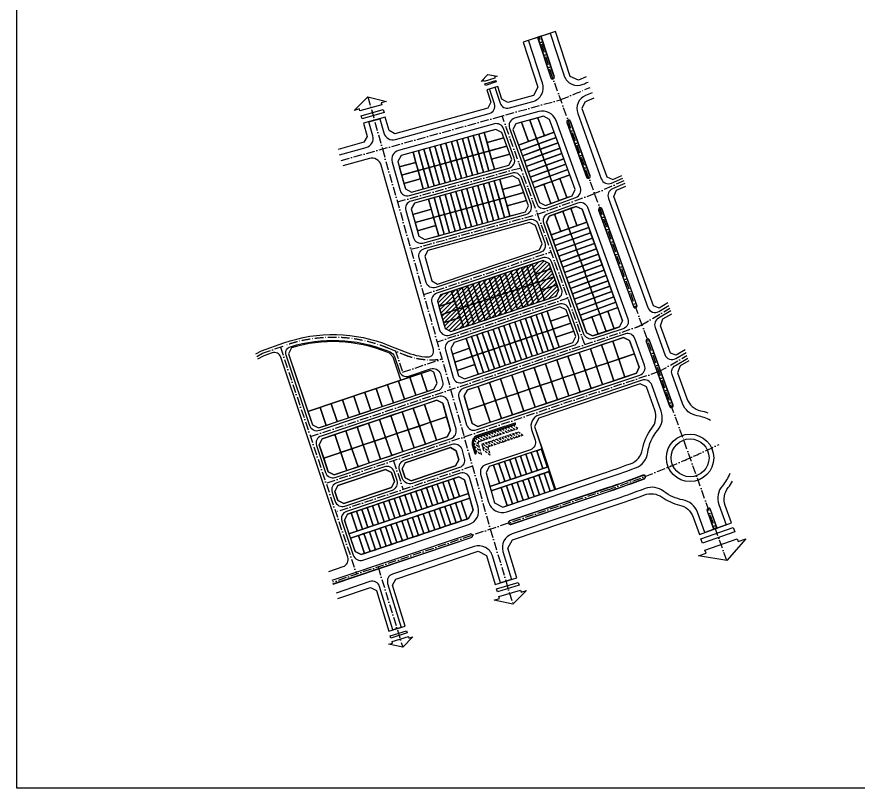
# Model space of a CAD drawing. Header units: millimetres. Extents: x -127141 to 682685, y -1234500 to 49778.
# Drawn here: x 170697 to 185079, y -25000 to -11816 of the extents above; entities that cross this region are included whole.
import ezdxf

# ---------------------------------------------------------------- set-up
doc = ezdxf.new("R2010")
doc.units = ezdxf.units.MM
doc.header["$MEASUREMENT"] = 0
doc.linetypes.add('ACAD_ISO10W100', pattern=[18.5, 12, -3, 0.5, -3])
doc.linetypes.add('HIDDEN', pattern=[0.75, 0.5, -0.25])
doc.layers.add('-WALL', color=4, linetype='Continuous', lineweight=35)
doc.layers.add('LUOI GIONG', color=160, linetype='Continuous', plot=False)
doc.layers.add('net in mo', color=159, linetype='Continuous')

# ---------------------------------------------------------------- blocks, each defined once
blk = doc.blocks.new('A$C3F770CC9')
at = {"elevation": 0}
blk.add_lwpolyline([(348.69, 601.89), (340.41, 598.27), (331.82, 602.13), (316.3, 649.66), (282.07, 638.49), (297.67, 590.72), (293.1, 582.2), (266.07, 574.73), (259.7, 578.15), (255.26, 591.74), (243.85, 588.02), (248.12, 574.95), (244.85, 568.86), (146.78, 541.74), (140.62, 545.22), (136.7, 559.26), (113.58, 552.8), (117.49, 538.82), (114.01, 532.68), (86.81, 525.15)], dxfattribs=at)
for points in [[(88.45, 519.38), (116.57, 527.16, 0.415004), (123.53, 539.49), (119.36, 554.41), (130.92, 557.64), (135.11, 542.63, 0.413423), (147.41, 535.69), (246.36, 563.05, 0.427702), (251.83, 573.25), (246.71, 588.95), (252.41, 590.81), (257.85, 574.15, 0.400853), (267.59, 568.92), (292.43, 575.79, 0.437327), (302.53, 595.37), (301.87, 597.21), (287.78, 640.35), (310.59, 647.8), (324.56, 605.03), (325.42, 602.66, 0.429754), (345.37, 593.97, 0.000823), (350.73, 596.25)], [(347.98, 582.04, 0.398827), (339.72, 563.12), (364.64, 494.23, 0.433046), (375.36, 489.61), (387.4, 494.86)], [(356.87, 579.29, -0.001489), (347.06, 575.14), (344.15, 568.51), (370.33, 496.14), (376.61, 493.43), (386.38, 497.69)], [(356.87, 579.29, -0.001489), (347.06, 575.14), (344.15, 568.51), (370.33, 496.14), (376.61, 493.43), (386.38, 497.69)], [(354.82, 584.95, -0.001108), (347.98, 582.04)], [(328.25, 553.66), (349.09, 496.05, 1), (352.85, 497.41), (332.02, 555.02, 1), (328.26, 553.66)], [(0, 309.65), (5.97, 312.84), (29.55, 321.08, -0.181821), (140.4, 318.47), (157.54, 311.56, 0.083755), (181.42, 306.32, 0.513132), (187.49, 313.95), (132.2, 508.72, 0.412228), (119.91, 515.63), (91.73, 507.84)], [(290.49, 466.96), (280.26, 495.25, 0.391769), (270.6, 500.24), (163.83, 470.71, 0.416202), (158.27, 460.82), (166.46, 431.96, 0.412228), (176.29, 426.43), (285.1, 456.52, 0.43702), (290.49, 466.96)], [(389.45, 489.21), (376.46, 483.55, 0.395629), (372.14, 473.5), (413.75, 358.45, 0.467936), (425.29, 354.25), (436, 360.49)], [(361.78, 460.96), (398.48, 359.5, 1), (402.24, 360.86), (365.54, 462.32, 1), (361.78, 460.96)], [(312.55, 405.98, 0.407417), (302.48, 410.84), (191, 373.43, 0.400458), (185.85, 363.66), (194.05, 334.77, 0.428104), (204.29, 329.37), (317.78, 367.45, 0.421043), (322.75, 377.76), (312.55, 405.98)], [(438.08, 354.75), (424.85, 347.06, 0.362457), (421.35, 337.42), (431.72, 308.75, 0.467936), (443.27, 304.55), (453.98, 310.78)], [(141.71, 311.47, -0.219363), (146.3, 306.6), (151.51, 291.08, 0.414214), (161.64, 286.04), (184.52, 293.72, -0.428104), (194.76, 288.32), (197.08, 280.14, -0.400458), (191.93, 270.37), (67.17, 228.5, -0.414214), (57.04, 233.54), (32, 308.16, -0.420828), (36.56, 317.07, -0.172814), (138.16, 312.9), (141.71, 311.47)], [(436.58, 254.16, 0.414214), (439.14, 252.96), (439.14, 252.96, 0.414214), (440.34, 255.52), (415.63, 323.83, 0.414214), (413.07, 325.03), (413.07, 325.03, 0.414214), (411.87, 322.47), (436.58, 254.16)], [(26.36, 306.1, 0.41785), (17.41, 310.48), (8.39, 307.33), (1.93, 303.88)], [(77.09, 79.93), (92.13, 84.98, 0.414214), (97.17, 95.11), (26.36, 306.1)], [(465.87, 244.13, -0.269945), (450.42, 257.04), (439.33, 287.72, -0.362457), (442.83, 297.35), (456.06, 305.05)], [(457.09, 302.18), (447.69, 296.71), (445.07, 289.49), (454.91, 262.27, 0.256594), (469.37, 249.55, -0.038992), (476.97, 247.23, -0.038992)], [(289.8, 208.28), (242.4, 192.37, 0.400458), (237.25, 182.6), (245.63, 153.06, 0.428104), (264.83, 142.94), (367.76, 177.48, 0.008886), (400.84, 189.24, 0.278117), (413.65, 205.44, -0.147047), (424.18, 229.12, 0.270704), (427.82, 248.96), (417.78, 276.74, 0.407417), (407.71, 281.6), (298.58, 244.98, 0.414214), (291.02, 229.78), (294.84, 218.41, -0.414214), (289.8, 208.28)], [(211.3, 230.06), (203.1, 258.95, 0.428104), (192.86, 264.35), (69.08, 222.81, 0.414214), (64.04, 212.68), (73.58, 184.24, 0.414214), (83.71, 179.2), (206.15, 220.29, 0.400458), (211.3, 230.06)], [(479.85, 239.27, 0.082783), (465.87, 244.13)], [(233.65, 223.19, 0.400458), (228.5, 213.42), (231.03, 204.51, 0.414214), (231.95, 203.99, 0.414214), (232.47, 204.92), (229.94, 213.83, -0.400458), (234.13, 221.77), (273.69, 235.05, 0.414214), (274.17, 236, 0.414214), (273.22, 236.47), (233.65, 223.19)], [(217.31, 208.87), (220.05, 199.24, -0.400458), (214.9, 189.47), (165, 172.73, -0.414214), (154.87, 177.76), (151.69, 187.24, -0.414214), (156.73, 197.37), (207.07, 214.27, -0.428104), (217.31, 208.87)], [(144.14, 165.73, 0.414214), (149.18, 175.86), (146, 185.34, 0.414214), (135.87, 190.37), (85.62, 173.51, 0.414214), (80.58, 163.38), (83.77, 153.9, 0.414214), (93.89, 148.86), (144.14, 165.73)], [(500.13, 183.2, -0.084021), (492.34, 170.35, 0.270323), (488.65, 150.54), (496.31, 129.12), (473.71, 121.04), (466.05, 142.46, 0.270325), (450.63, 155.43)], [(450.63, 155.43, -0.124666), (430.44, 164.42, 0.262937), (411, 167.42, -0.009345), (375.37, 154.72), (270.46, 119.51, 0.405257), (260.87, 100.96), (269.77, 71.47), (258.28, 68.01), (249.76, 96.26, 0.423227), (230.62, 106.15), (144.25, 77.16, 0.40652), (139.15, 67.23), (153.38, 20.8), (144.78, 18.16), (130.74, 63.96, 0.421949), (120.54, 69.2), (84.73, 57.18)], [(81.46, 66.9), (227.36, 115.86, 1), (226.25, 119.18), (80.35, 70.22)], [(81.54, 66.66), (227.44, 115.63, 1), (226.17, 119.42)]]:
    blk.add_lwpolyline(points, format="xyb")
for points in [[(301.09, 644.69), (297.28, 643.45), (311.22, 600.77, 0.427548), (313.7, 599.58), (313.91, 599.66, 0.410089), (315.02, 602.08), (314.8, 602.7), (301.09, 644.69)], [(300.85, 644.62), (297.52, 643.53), (311.46, 600.85, 0.427548), (313.61, 599.82), (313.82, 599.89, 0.410089), (314.79, 602), (314.56, 602.62)], [(342.51, 484.83), (316.87, 555.74, 0.391769), (298.76, 565.09), (273.11, 558, 0.43702), (267.72, 547.57), (296.44, 468.17, 0.414214), (306.68, 463.36), (337.71, 474.59, 0.414214)], [(143.8, 511.79), (152.26, 481.98, 0.412228), (162.09, 476.46), (267.36, 505.57, 0.43702), (272.75, 516), (261.5, 547.13, 0.391769), (251.84, 552.12), (150.75, 524.16, 0.416202)], [(328.49, 553.74), (349.33, 496.13, 1), (352.62, 497.32), (331.78, 554.93, 0.9989)], [(308.72, 457.72), (339.75, 468.95, -0.414214), (350, 464.14), (392.6, 346.35, -0.421043), (387.62, 336.04), (356.33, 325.54, -0.407417), (346.26, 330.4), (303.92, 447.48, -0.414214)], [(362.02, 461.05), (398.71, 359.58, 1), (402.01, 360.77), (365.31, 462.24, 1)], [(178.03, 420.69), (288.34, 451.2, -0.391769), (298, 446.21), (305.06, 426.67, -0.421043), (300.09, 416.36), (190.08, 379.45, -0.428104), (179.83, 384.85), (172.47, 410.79, -0.416202)], [(208.27, 284.69, 0.428104), (218.51, 279.29), (335.47, 318.54, 0.421043), (340.45, 328.84), (330.24, 357.06, 0.407417), (320.17, 361.93), (205.22, 323.35, 0.400458), (200.07, 313.58)], [(219.43, 273.27, 0.400458), (214.28, 263.5), (222.48, 234.61, 0.428104), (232.72, 229.21), (405.32, 287.13, 0.421043), (410.29, 297.43), (400.09, 325.65, 0.407417), (390.02, 330.52)], [(191.29, 278.58), (188, 290.15), (184.34, 292.08), (153.11, 281.6), (144.88, 306.12), (141.14, 310.08), (137.6, 311.51, 0.171311), (37.84, 315.9), (34.67, 309.62), (59.88, 234.49), (66.22, 231.34), (187.91, 272.18)], [(436.81, 254.24, 0.414214), (439.05, 253.19, 0.414214), (440.1, 255.43), (415.4, 323.75, 0.414214), (413.16, 324.8, 0.414214), (412.11, 322.56)], [(302.13, 209.25), (246.42, 190.56), (243.04, 184.15), (252.07, 152.36), (260.61, 147.85), (365.85, 183.17, 0.007974), (395.38, 193.61, 0.265195), (408.1, 208.81, -0.121118), (418.01, 231.05, 0.257306), (421.02, 250.12), (412.15, 274.66), (405.71, 277.77), (298.58, 241.82), (294.17, 232.95), (302.13, 209.25)], [(233.73, 222.95, 0.400458), (228.74, 213.49), (231.27, 204.58, 0.414214), (231.88, 204.23, 0.414214), (232.23, 204.85), (229.7, 213.76, -0.400458), (234.05, 222), (273.61, 235.28, 0.414214), (273.93, 235.92, 0.414214), (273.3, 236.23)], [(112.98, 91.98), (224.97, 129.56, 0.400458), (234.63, 147.88), (226.06, 178.05, 0.428104), (215.82, 183.45), (95.8, 143.18, 0.414214), (90.76, 133.05), (102.85, 97.02, 0.414214)], [(372.21, 164.21, 0.010023), (410.03, 177.75, 0.991336), (408.57, 181.48, -0.010014), (370.94, 168), (267.9, 133.42, 1), (269.17, 129.63)], [(372.13, 164.45, 0.010022), (409.94, 177.98, 0.990741), (408.66, 181.24, -0.010014), (371.02, 167.76), (267.98, 133.19, 1), (269.1, 129.87)], [(483.13, 124.4), (486.89, 125.75), (479.9, 145.29, 1.000002), (476.14, 143.94)], [(483.36, 124.49), (486.66, 125.67), (479.67, 145.21, 1), (476.37, 144.03)]]:
    blk.add_lwpolyline(points, format="xyb", close=True)
at = {"linetype": 'ACAD_ISO10W100', "ltscale": 0.75}
for points in [[(497.04, 91.45), (450.61, 221.25), (313.19, 601.19), (299.19, 644.07)], [(118.28, 580.56), (133.63, 525.65)], [(347.1, 319.28), (259.83, 560.55)], [(133.63, 525.65), (247.51, 124.47)], [(149.47, 469.85), (279.62, 505.85)], [(388.43, 492.03), (357.54, 478.57)], [(297.36, 456.8), (357.54, 478.57)], [(163.67, 419.83), (297.36, 456.8)], [(177.25, 371.98), (311.71, 417.1)], [(329.4, 368.19), (191.47, 321.9)], [(25.98, 316.65), (106.37, 77.1)], [(147.25, 313.2), (154.99, 290.14), (196.52, 304.08)], [(425.48, 290.73), (455.02, 307.92)], [(425.48, 290.73), (74.24, 172.86)], [(145.34, 196.72), (155.52, 166.38)], [(228.65, 190.92), (84.42, 142.52)], [(247.51, 124.47), (271.39, 45.35)], [(129.08, 84.72), (155.05, 0.02)], [(129.08, 84.72), (155.05, 0.02)], [(129.08, 84.72), (155.05, 0.02)]]:
    blk.add_lwpolyline(points, dxfattribs=at)
at = {"ltscale": 0.75}
for points in [[(240.63, 597.84), (237.91, 596.95), (244.84, 604.37), (254.79, 602.46), (252.06, 601.57), (252.4, 600.53), (240.97, 596.8)], [(253.71, 596.49), (242.3, 592.77), (241.77, 594.32), (253.2, 598.05)], [(109.34, 567.88), (103.82, 566.34), (118.3, 580.58), (138.02, 575.9), (132.5, 574.36), (133.09, 572.26), (109.93, 565.78)], [(135.35, 564.07), (112.24, 557.61), (111.31, 560.75), (134.47, 567.22)], [(469.75, 114.31), (503.64, 126.43), (505.37, 121.84), (471.4, 109.69)], [(509.07, 111.38), (517.16, 114.27), (497.01, 91.42), (467.01, 96.33), (475.1, 99.22), (474, 102.3), (507.97, 114.46)], [(253.98, 61.49), (276.96, 68.42), (277.95, 65.3), (254.93, 58.35)], [(161.51, 9.69), (165.62, 10.95), (155.03, 0), (140.16, 3.14), (144.27, 4.4), (143.79, 5.97), (161.03, 11.25)], [(141.94, 12.06), (159.15, 17.34), (159.9, 15), (142.66, 9.71)]]:
    blk.add_lwpolyline(points, close=True, dxfattribs=at)
at = {"linetype": 'ACAD_ISO10W100', "ltscale": 0.75}
for points in [[(90.09, 513.61), (321.72, 577.67, 0.004737), (352.78, 590.6)], [(57.7, 222.15), (401.01, 337.37, 0.050829), (406.55, 339.88), (437.04, 357.62)], [(0.97, 306.77), (7.18, 310.08), (30.54, 318.25, -0.181821), (139.28, 315.69), (156.41, 308.78, 0.134331), (196.52, 304.1)], [(488.99, 213.99, -0.031733), (371.58, 166.11), (80.91, 68.56)]]:
    blk.add_lwpolyline(points, format="xyb", dxfattribs=at)
for points in [[(303.57, 560.2), (274.54, 552.17), (271.42, 546.14), (299.26, 469.19), (305.66, 466.18), (333.87, 476.39), (336.87, 482.79), (310.09, 556.83)], [(303.57, 560.2), (274.54, 552.17), (271.42, 546.14), (299.26, 469.19), (305.66, 466.18), (333.87, 476.39), (336.87, 482.79), (310.09, 556.83)], [(310.09, 556.83), (303.57, 560.2), (297.76, 558.59), (304.59, 539.7), (314.93, 543.45)], [(280.36, 553.78), (274.54, 552.17), (271.42, 546.14), (277.32, 529.84), (287.66, 533.58)], [(289.06, 556.18), (280.36, 553.78), (287.66, 533.58), (296.13, 536.64)], [(297.76, 558.59), (289.06, 556.18), (296.13, 536.64), (304.59, 539.7)], [(259.82, 542.93), (253.3, 546.3), (153.29, 518.64), (149.84, 512.49), (158.03, 483.63), (164.21, 480.16), (266.95, 508.57), (270.07, 514.6)], [(259.82, 542.93), (253.3, 546.3), (153.29, 518.64), (149.84, 512.49), (158.03, 483.63), (164.21, 480.16), (266.95, 508.57), (270.07, 514.6)], [(244.06, 532.33), (241.13, 542.93), (235.35, 541.33), (240.68, 522.05), (246.46, 523.65)], [(259.82, 542.93), (253.3, 546.3), (241.13, 542.93), (244.06, 532.33), (261.88, 537.25)], [(316.97, 537.8), (314.93, 543.45), (296.13, 536.64), (298.17, 531)], [(206.43, 533.33), (200.65, 531.73), (205.98, 512.46), (211.76, 514.06)], [(212.21, 534.93), (206.43, 533.33), (211.76, 514.06), (217.55, 515.66)], [(218, 536.53), (212.21, 534.93), (217.55, 515.66), (223.33, 517.26)], [(223.78, 538.13), (218, 536.53), (223.33, 517.26), (229.11, 518.86)], [(229.56, 539.73), (223.78, 538.13), (229.11, 518.86), (234.89, 520.45)], [(235.35, 541.33), (229.56, 539.73), (234.89, 520.45), (240.68, 522.05)], [(261.88, 537.25), (244.06, 532.33), (246.46, 523.65), (264.95, 528.77)], [(296.13, 536.64), (277.32, 529.84), (279.36, 524.2), (298.17, 531)], [(319.02, 532.16), (316.97, 537.8), (298.17, 531), (300.21, 525.36)], [(177.52, 525.34), (171.73, 523.74), (177.06, 504.46), (182.85, 506.06)], [(183.3, 526.94), (177.52, 525.34), (182.85, 506.06), (188.63, 507.66)], [(189.08, 528.54), (183.3, 526.94), (188.63, 507.66), (194.41, 509.26)], [(194.87, 530.14), (189.08, 528.54), (194.41, 509.26), (200.2, 510.86)], [(200.65, 531.73), (194.87, 530.14), (200.2, 510.86), (205.98, 512.46)], [(264.95, 528.77), (246.46, 523.65), (248.86, 514.98), (268.02, 520.28)], [(300.21, 525.36), (298.17, 531), (279.36, 524.2), (281.4, 518.56)], [(300.21, 525.36), (281.4, 518.56), (283.44, 512.91), (302.25, 519.72)], [(321.06, 526.52), (319.02, 532.16), (300.21, 525.36), (302.25, 519.72)], [(323.1, 520.88), (321.06, 526.52), (302.25, 519.72), (304.29, 514.07)], [(165.95, 522.14), (153.29, 518.64), (149.84, 512.49), (151.47, 506.72), (168.88, 511.54)], [(171.73, 523.74), (165.95, 522.14), (168.88, 511.54), (171.28, 502.86), (177.06, 504.46)], [(217.55, 515.66), (211.76, 514.06), (217.09, 494.78), (222.88, 496.38)], [(223.33, 517.26), (217.55, 515.66), (222.88, 496.38), (228.66, 497.98)], [(229.11, 518.86), (223.33, 517.26), (228.66, 497.98), (234.44, 499.58)], [(234.89, 520.45), (229.11, 518.86), (234.44, 499.58), (240.22, 501.18)], [(240.68, 522.05), (234.89, 520.45), (240.22, 501.18), (246.01, 502.78)], [(248.86, 514.98), (246.46, 523.65), (240.68, 522.05), (246.01, 502.78), (251.79, 504.38)], [(270.07, 514.6), (268.02, 520.28), (248.86, 514.98), (251.79, 504.38), (266.95, 508.57)], [(304.29, 514.07), (302.25, 519.72), (283.44, 512.91), (285.48, 507.27)], [(325.14, 515.23), (323.1, 520.88), (304.29, 514.07), (306.33, 508.43)], [(327.18, 509.59), (325.14, 515.23), (306.33, 508.43), (308.37, 502.79)], [(168.88, 511.54), (151.47, 506.72), (153.93, 498.06), (171.28, 502.86)], [(182.85, 506.06), (177.06, 504.46), (182.4, 485.19), (188.18, 486.78)], [(188.63, 507.66), (182.85, 506.06), (188.18, 486.78), (193.96, 488.38)], [(194.41, 509.26), (188.63, 507.66), (193.96, 488.38), (199.74, 489.98)], [(200.2, 510.86), (194.41, 509.26), (199.74, 489.98), (205.53, 491.58)], [(205.98, 512.46), (200.2, 510.86), (205.53, 491.58), (211.31, 493.18)], [(211.76, 514.06), (205.98, 512.46), (211.31, 493.18), (217.09, 494.78)], [(306.33, 508.43), (304.29, 514.07), (285.48, 507.27), (287.52, 501.63)], [(306.33, 508.43), (287.52, 501.63), (289.56, 495.99), (308.37, 502.79)], [(329.22, 503.95), (327.18, 509.59), (308.37, 502.79), (310.41, 497.15)], [(171.28, 502.86), (153.93, 498.06), (156.39, 489.41), (173.68, 494.19)], [(277.56, 493.88), (271.04, 497.25), (167.49, 468.61), (164.04, 462.47), (172.23, 433.61), (178.41, 430.13), (284.69, 459.52), (287.81, 465.56)], [(277.56, 493.88), (271.04, 497.25), (167.49, 468.61), (164.04, 462.47), (172.23, 433.61), (178.41, 430.13), (284.69, 459.52), (287.81, 465.56)], [(177.06, 504.46), (171.28, 502.86), (176.61, 483.59), (182.4, 485.19)], [(277.56, 493.88), (271.04, 497.25), (257.51, 493.51), (260.45, 482.91), (279.62, 488.21)], [(308.37, 502.79), (289.56, 495.99), (291.6, 490.34), (310.41, 497.15)], [(331.26, 498.31), (329.22, 503.95), (310.41, 497.15), (312.45, 491.5), (320.92, 494.57)], [(331.26, 498.31), (320.92, 494.57), (328.23, 474.35), (333.87, 476.39), (336.87, 482.79)], [(173.68, 494.19), (156.39, 489.41), (158.03, 483.63), (164.21, 480.16), (176.61, 483.59)], [(240.17, 488.71), (234.38, 487.11), (239.71, 467.84), (245.5, 469.44)], [(245.95, 490.31), (240.17, 488.71), (245.5, 469.44), (251.28, 471.03)], [(251.73, 491.91), (245.95, 490.31), (251.28, 471.03), (257.06, 472.63)], [(260.45, 482.91), (257.51, 493.51), (251.73, 491.91), (257.06, 472.63), (262.85, 474.23)], [(310.41, 497.15), (291.6, 490.34), (293.64, 484.7), (303.99, 488.44), (312.45, 491.5)], [(303.99, 488.44), (293.64, 484.7), (299.26, 469.19), (305.66, 466.18), (311.3, 468.23)], [(312.45, 491.5), (303.99, 488.44), (311.3, 468.23), (319.76, 471.29)], [(320.92, 494.57), (312.45, 491.5), (319.76, 471.29), (328.23, 474.35)], [(211.25, 480.72), (205.47, 479.12), (210.8, 459.84), (216.58, 461.44)], [(217.03, 482.31), (211.25, 480.72), (216.58, 461.44), (222.37, 463.04)], [(222.82, 483.91), (217.03, 482.31), (222.37, 463.04), (228.15, 464.64)], [(228.6, 485.51), (222.82, 483.91), (228.15, 464.64), (233.93, 466.24)], [(234.38, 487.11), (228.6, 485.51), (233.93, 466.24), (239.71, 467.84)], [(279.62, 488.21), (260.45, 482.91), (262.85, 474.23), (282.69, 479.72)], [(285.76, 471.23), (282.69, 479.72), (262.85, 474.23), (265.24, 465.56)], [(182.34, 472.72), (167.49, 468.61), (164.04, 462.47), (165.67, 456.7), (185.27, 462.12)], [(188.12, 474.32), (182.34, 472.72), (187.67, 453.44), (193.45, 455.04)], [(193.9, 475.92), (188.12, 474.32), (193.45, 455.04), (199.23, 456.64)], [(199.69, 477.52), (193.9, 475.92), (199.23, 456.64), (205.02, 458.24)], [(205.47, 479.12), (199.69, 477.52), (205.02, 458.24), (210.8, 459.84)], [(251.28, 471.03), (245.5, 469.44), (250.83, 450.16), (256.61, 451.76)], [(257.06, 472.63), (251.28, 471.03), (256.61, 451.76), (262.39, 453.36)], [(262.85, 474.23), (257.06, 472.63), (262.39, 453.36), (268.18, 454.96), (265.24, 465.56)], [(287.81, 465.56), (285.76, 471.23), (265.24, 465.56), (268.18, 454.96), (284.69, 459.52)], [(185.27, 462.12), (165.67, 456.7), (168.13, 448.04), (187.67, 453.44)], [(222.37, 463.04), (216.58, 461.44), (221.91, 442.16), (227.7, 443.76)], [(228.15, 464.64), (222.37, 463.04), (227.7, 443.76), (233.48, 445.36)], [(233.93, 466.24), (228.15, 464.64), (233.48, 445.36), (239.26, 446.96)], [(239.71, 467.84), (233.93, 466.24), (239.26, 446.96), (245.04, 448.56)], [(245.5, 469.44), (239.71, 467.84), (245.04, 448.56), (250.83, 450.16)], [(355.48, 328.42), (349.04, 331.53), (306.74, 448.5), (309.74, 454.9), (337.95, 465.1), (344.35, 462.1), (386.98, 344.26), (383.94, 337.97)], [(355.48, 328.42), (349.04, 331.53), (306.74, 448.5), (309.74, 454.9), (337.95, 465.1), (344.35, 462.1), (386.98, 344.26), (383.94, 337.97)], [(332.31, 463.06), (323.85, 460), (330.43, 441.79), (338.9, 444.85)], [(344.35, 462.1), (337.95, 465.1), (332.31, 463.06), (338.9, 444.85), (349.24, 448.59)], [(187.67, 453.44), (168.13, 448.04), (170.59, 439.38), (190.07, 444.77)], [(193.45, 455.04), (187.67, 453.44), (193, 434.17), (198.78, 435.76)], [(199.23, 456.64), (193.45, 455.04), (198.78, 435.76), (204.56, 437.36)], [(205.02, 458.24), (199.23, 456.64), (204.56, 437.36), (210.35, 438.96)], [(210.8, 459.84), (205.02, 458.24), (210.35, 438.96), (216.13, 440.56)], [(216.58, 461.44), (210.8, 459.84), (216.13, 440.56), (221.91, 442.16)], [(315.38, 456.94), (309.74, 454.9), (306.74, 448.5), (311.63, 434.98), (321.97, 438.73)], [(323.85, 460), (315.38, 456.94), (321.97, 438.73), (330.43, 441.79)], [(190.07, 444.77), (170.59, 439.38), (172.23, 433.61), (178.41, 430.13), (193, 434.17)], [(191.74, 383.17), (299.24, 419.25), (302.28, 425.54), (295.3, 444.84), (288.78, 448.2), (181.69, 418.59), (178.24, 412.45), (185.63, 386.39)], [(302.28, 425.54), (295.3, 444.84), (288.78, 448.2), (181.69, 418.59), (178.24, 412.45), (185.63, 386.39), (191.74, 383.17), (299.24, 419.25)], [(351.28, 442.95), (349.24, 448.59), (330.43, 441.79), (332.47, 436.14)], [(330.43, 441.79), (311.63, 434.98), (313.67, 429.34), (332.47, 436.14)], [(332.47, 436.14), (313.67, 429.34), (315.71, 423.7), (334.52, 430.5)], [(353.32, 437.31), (351.28, 442.95), (332.47, 436.14), (334.52, 430.5)], [(355.36, 431.66), (353.32, 437.31), (334.52, 430.5), (336.56, 424.86)], [(334.52, 430.5), (315.71, 423.7), (317.75, 418.06), (336.56, 424.86)], [(357.4, 426.02), (355.36, 431.66), (336.56, 424.86), (338.6, 419.22)], [(336.56, 424.86), (317.75, 418.06), (319.79, 412.42), (338.6, 419.22)], [(338.6, 419.22), (319.79, 412.42), (321.83, 406.77), (340.64, 413.58)], [(359.45, 420.38), (357.4, 426.02), (338.6, 419.22), (340.64, 413.58)], [(361.49, 414.74), (359.45, 420.38), (340.64, 413.58), (342.68, 407.93)], [(342.68, 407.93), (340.64, 413.58), (321.83, 406.77), (323.87, 401.13)], [(363.53, 409.09), (361.49, 414.74), (342.68, 407.93), (344.72, 402.29)], [(365.57, 403.45), (363.53, 409.09), (344.72, 402.29), (346.76, 396.65)], [(205.96, 333.09), (316.93, 370.33), (319.97, 376.63), (309.77, 404.85), (303.33, 407.96), (195.02, 371.61), (191.65, 365.21), (199.85, 336.31)], [(205.96, 333.09), (316.93, 370.33), (319.97, 376.63), (309.77, 404.85), (303.33, 407.96), (195.02, 371.61), (191.65, 365.21), (199.85, 336.31)], [(280.39, 400.26), (274.7, 398.35), (281.07, 379.39), (286.76, 381.3)], [(286.08, 402.17), (280.39, 400.26), (286.76, 381.3), (292.44, 383.21)], [(291.77, 404.08), (286.08, 402.17), (292.44, 383.21), (298.13, 385.12), (295.27, 393.65)], [(309.77, 404.85), (303.33, 407.96), (291.77, 404.08), (295.27, 393.65), (311.81, 399.2)], [(342.68, 407.93), (323.87, 401.13), (325.91, 395.49), (344.72, 402.29)], [(344.72, 402.29), (325.91, 395.49), (327.95, 389.85), (346.76, 396.65)], [(367.61, 397.81), (365.57, 403.45), (346.76, 396.65), (348.8, 391.01)], [(251.95, 390.72), (246.26, 388.81), (252.63, 369.85), (258.31, 371.76)], [(257.64, 392.63), (251.95, 390.72), (258.31, 371.76), (264, 373.67)], [(263.33, 394.54), (257.64, 392.63), (264, 373.67), (269.69, 375.57)], [(269.02, 396.44), (263.33, 394.54), (269.69, 375.57), (275.38, 377.48)], [(274.7, 398.35), (269.02, 396.44), (275.38, 377.48), (281.07, 379.39)], [(311.81, 399.2), (295.27, 393.65), (298.13, 385.12), (314.87, 390.74)], [(314.87, 390.74), (298.13, 385.12), (301, 376.59), (317.93, 382.27)], [(346.76, 396.65), (327.95, 389.85), (329.99, 384.2), (348.8, 391.01)], [(348.8, 391.01), (329.99, 384.2), (332.03, 378.56), (350.84, 385.36)], [(369.65, 392.17), (367.61, 397.81), (348.8, 391.01), (350.84, 385.36)], [(371.69, 386.52), (369.65, 392.17), (350.84, 385.36), (352.88, 379.72)], [(229.2, 383.08), (223.51, 381.17), (229.87, 362.21), (235.56, 364.12)], [(234.89, 384.99), (229.2, 383.08), (235.56, 364.12), (241.25, 366.03)], [(240.57, 386.9), (234.89, 384.99), (241.25, 366.03), (246.94, 367.94)], [(246.26, 388.81), (240.57, 386.9), (246.94, 367.94), (252.63, 369.85)], [(292.44, 383.21), (286.76, 381.3), (293.12, 362.34), (298.81, 364.25)], [(298.13, 385.12), (292.44, 383.21), (298.81, 364.25), (304.5, 366.16), (301, 376.59)], [(319.97, 376.63), (317.93, 382.27), (301, 376.59), (304.5, 366.16), (316.93, 370.33)], [(350.84, 385.36), (332.03, 378.56), (334.07, 372.92), (352.88, 379.72)], [(373.73, 380.88), (371.69, 386.52), (352.88, 379.72), (354.92, 374.08)], [(206.45, 375.45), (195.02, 371.61), (191.65, 365.21), (193.29, 359.43), (209.95, 365.02)], [(212.13, 377.35), (206.45, 375.45), (212.81, 356.48), (218.5, 358.39)], [(217.82, 379.26), (212.13, 377.35), (218.5, 358.39), (224.18, 360.3)], [(223.51, 381.17), (217.82, 379.26), (224.18, 360.3), (229.87, 362.21)], [(264, 373.67), (258.31, 371.76), (264.68, 352.8), (270.37, 354.7)], [(269.69, 375.57), (264, 373.67), (270.37, 354.7), (276.05, 356.61)], [(275.38, 377.48), (269.69, 375.57), (276.05, 356.61), (281.74, 358.52)], [(281.07, 379.39), (275.38, 377.48), (281.74, 358.52), (287.43, 360.43)], [(286.76, 381.3), (281.07, 379.39), (287.43, 360.43), (293.12, 362.34)], [(352.88, 379.72), (334.07, 372.92), (336.12, 367.28), (354.92, 374.08)], [(356.96, 368.44), (354.92, 374.08), (336.12, 367.28), (338.16, 361.64)], [(375.77, 375.24), (373.73, 380.88), (354.92, 374.08), (356.96, 368.44)], [(377.81, 369.6), (375.77, 375.24), (356.96, 368.44), (359, 362.8)], [(209.95, 365.02), (193.29, 359.43), (195.75, 350.76), (212.81, 356.48)], [(235.56, 364.12), (229.87, 362.21), (236.24, 343.25), (241.92, 345.16)], [(241.25, 366.03), (235.56, 364.12), (241.92, 345.16), (247.61, 347.07)], [(246.94, 367.94), (241.25, 366.03), (247.61, 347.07), (253.3, 348.98)], [(252.63, 369.85), (246.94, 367.94), (253.3, 348.98), (258.99, 350.89)], [(258.31, 371.76), (252.63, 369.85), (258.99, 350.89), (264.68, 352.8)], [(356.96, 368.44), (338.16, 361.64), (340.2, 355.99), (359, 362.8)], [(379.85, 363.96), (377.81, 369.6), (359, 362.8), (361.04, 357.15)], [(212.81, 356.48), (195.75, 350.76), (198.21, 342.09), (215.67, 347.95)], [(327.46, 355.93), (321.02, 359.04), (209.24, 321.53), (205.86, 315.13), (214.07, 286.23), (220.17, 283.01), (334.62, 321.42), (337.66, 327.71)], [(327.46, 355.93), (321.02, 359.04), (209.24, 321.53), (205.86, 315.13), (214.07, 286.23), (220.17, 283.01), (334.62, 321.42), (337.66, 327.71)], [(218.5, 358.39), (212.81, 356.48), (219.17, 337.52), (224.86, 339.43)], [(224.18, 360.3), (218.5, 358.39), (224.86, 339.43), (230.55, 341.34)], [(229.87, 362.21), (224.18, 360.3), (230.55, 341.34), (236.24, 343.25)], [(327.46, 355.93), (321.02, 359.04), (307.33, 354.45), (310.83, 344.02), (329.5, 350.29)], [(359, 362.8), (340.2, 355.99), (342.24, 350.35), (361.04, 357.15)], [(361.04, 357.15), (342.24, 350.35), (344.28, 344.71), (354.62, 348.45), (363.09, 351.51)], [(379.85, 363.96), (361.04, 357.15), (363.09, 351.51), (371.55, 354.57), (381.89, 358.31)], [(381.89, 358.31), (371.55, 354.57), (378.25, 336.06), (383.94, 337.97), (386.98, 344.26)], [(215.67, 347.95), (198.21, 342.09), (199.85, 336.31), (205.96, 333.09), (219.17, 337.52)], [(284.58, 346.82), (278.89, 344.91), (285.26, 325.95), (290.94, 327.86)], [(290.27, 348.73), (284.58, 346.82), (290.94, 327.86), (296.63, 329.77)], [(295.96, 350.64), (290.27, 348.73), (296.63, 329.77), (302.32, 331.67)], [(301.65, 352.54), (295.96, 350.64), (302.32, 331.67), (308.01, 333.58)], [(307.33, 354.45), (301.65, 352.54), (308.01, 333.58), (313.7, 335.49)], [(329.5, 350.29), (310.83, 344.02), (313.7, 335.49), (332.56, 341.82)], [(354.62, 348.45), (344.28, 344.71), (349.04, 331.53), (355.48, 328.42), (361.18, 330.33)], [(363.09, 351.51), (354.62, 348.45), (361.18, 330.33), (369.71, 333.19)], [(371.55, 354.57), (363.09, 351.51), (369.71, 333.19), (378.25, 336.06)], [(261.83, 339.18), (256.14, 337.27), (262.5, 318.31), (268.19, 320.22)], [(267.52, 341.09), (261.83, 339.18), (268.19, 320.22), (273.88, 322.13)], [(273.2, 343), (267.52, 341.09), (273.88, 322.13), (279.57, 324.04)], [(278.89, 344.91), (273.2, 343), (279.57, 324.04), (285.26, 325.95)], [(332.56, 341.82), (313.7, 335.49), (316.56, 326.96), (335.62, 333.36)], [(233.39, 329.64), (227.7, 327.73), (234.06, 308.77), (239.75, 310.68)], [(239.07, 331.55), (233.39, 329.64), (239.75, 310.68), (245.44, 312.59)], [(244.76, 333.45), (239.07, 331.55), (245.44, 312.59), (251.13, 314.49)], [(250.45, 335.36), (244.76, 333.45), (251.13, 314.49), (256.81, 316.4)], [(256.14, 337.27), (250.45, 335.36), (256.81, 316.4), (262.5, 318.31)], [(296.63, 329.77), (290.94, 327.86), (297.31, 308.9), (303, 310.8)], [(302.32, 331.67), (296.63, 329.77), (303, 310.8), (308.68, 312.71)], [(308.01, 333.58), (302.32, 331.67), (308.68, 312.71), (314.37, 314.62)], [(313.7, 335.49), (308.01, 333.58), (314.37, 314.62), (320.06, 316.53)], [(337.66, 327.71), (335.62, 333.36), (316.56, 326.96), (320.06, 316.53), (334.62, 321.42)], [(222.01, 325.82), (209.24, 321.53), (205.86, 315.13), (207.5, 309.35), (225.51, 315.39)], [(234.39, 232.93), (228.28, 236.15), (220.08, 265.05), (223.45, 271.45), (388.02, 326.68), (394.46, 323.57), (404.67, 295.35), (401.63, 289.06)], [(234.39, 232.93), (228.28, 236.15), (220.08, 265.05), (223.45, 271.45), (388.02, 326.68), (394.46, 323.57), (404.67, 295.35), (401.63, 289.06)], [(227.7, 327.73), (222.01, 325.82), (225.51, 315.39), (228.37, 306.86), (234.06, 308.77)], [(268.19, 320.22), (262.5, 318.31), (268.87, 299.35), (274.55, 301.26)], [(273.88, 322.13), (268.19, 320.22), (274.55, 301.26), (280.24, 303.17)], [(279.57, 324.04), (273.88, 322.13), (280.24, 303.17), (285.93, 305.08)], [(285.26, 325.95), (279.57, 324.04), (285.93, 305.08), (291.62, 306.99)], [(290.94, 327.86), (285.26, 325.95), (291.62, 306.99), (297.31, 308.9)], [(376.84, 322.93), (364.99, 318.95), (371.35, 299.99), (383.2, 303.97)], [(394.46, 323.57), (388.02, 326.68), (376.84, 322.93), (383.2, 303.97), (399.56, 309.46)], [(225.51, 315.39), (207.5, 309.35), (209.96, 300.68), (228.37, 306.86)], [(245.44, 312.59), (239.75, 310.68), (246.11, 291.72), (251.8, 293.62)], [(251.13, 314.49), (245.44, 312.59), (251.8, 293.62), (257.49, 295.53)], [(256.81, 316.4), (251.13, 314.49), (257.49, 295.53), (263.18, 297.44)], [(262.5, 318.31), (256.81, 316.4), (263.18, 297.44), (268.87, 299.35)], [(341.29, 311), (329.44, 307.02), (335.8, 288.06), (347.65, 292.04)], [(353.14, 314.97), (341.29, 311), (347.65, 292.04), (359.5, 296.01)], [(364.99, 318.95), (353.14, 314.97), (359.5, 296.01), (371.35, 299.99)], [(228.37, 306.86), (209.96, 300.68), (212.42, 292.01), (231.24, 298.33)], [(234.06, 308.77), (228.37, 306.86), (231.24, 298.33), (234.74, 287.9), (240.42, 289.81)], [(239.75, 310.68), (234.06, 308.77), (240.42, 289.81), (246.11, 291.72)], [(317.59, 303.04), (305.74, 299.07), (312.1, 280.11), (323.95, 284.08)], [(329.44, 307.02), (317.59, 303.04), (323.95, 284.08), (335.8, 288.06)], [(383.2, 303.97), (371.35, 299.99), (377.71, 281.03), (389.56, 285.01)], [(399.56, 309.46), (383.2, 303.97), (389.56, 285.01), (401.63, 289.06), (404.67, 295.35)], [(231.24, 298.33), (212.42, 292.01), (214.07, 286.23), (220.17, 283.01), (234.74, 287.9)], [(293.88, 295.09), (282.03, 291.11), (288.4, 272.15), (300.25, 276.13)], [(305.74, 299.07), (293.88, 295.09), (300.25, 276.13), (312.1, 280.11)], [(359.5, 296.01), (347.65, 292.04), (354.01, 273.08), (365.86, 277.05)], [(371.35, 299.99), (359.5, 296.01), (365.86, 277.05), (377.71, 281.03)], [(187.91, 272.18), (191.29, 278.58), (188, 290.15), (184.34, 292.08), (153.11, 281.6), (55.11, 248.71), (59.88, 234.49), (66.22, 231.34)], [(162.59, 284.78), (150.74, 280.8), (157.1, 261.84), (168.95, 265.82)], [(174.44, 288.76), (162.59, 284.78), (168.95, 265.82), (180.8, 269.8)], [(191.29, 278.58), (188, 290.15), (184.34, 292.08), (174.44, 288.76), (180.8, 269.8), (187.91, 272.18)], [(270.18, 287.14), (258.33, 283.16), (264.7, 264.2), (276.55, 268.18)], [(282.03, 291.11), (270.18, 287.14), (276.55, 268.18), (288.4, 272.15)], [(335.8, 288.06), (323.95, 284.08), (330.31, 265.12), (342.16, 269.1)], [(347.65, 292.04), (335.8, 288.06), (342.16, 269.1), (354.01, 273.08)], [(138.89, 276.83), (127.04, 272.85), (133.4, 253.89), (145.25, 257.87)], [(150.74, 280.8), (138.89, 276.83), (145.25, 257.87), (157.1, 261.84)], [(246.48, 279.18), (234.63, 275.2), (241, 256.24), (252.85, 260.22)], [(258.33, 283.16), (246.48, 279.18), (252.85, 260.22), (264.7, 264.2)], [(300.25, 276.13), (288.4, 272.15), (294.76, 253.19), (306.61, 257.17)], [(312.1, 280.11), (300.25, 276.13), (306.61, 257.17), (318.46, 261.15)], [(323.95, 284.08), (312.1, 280.11), (318.46, 261.15), (330.31, 265.12)], [(115.19, 268.87), (103.34, 264.9), (109.7, 245.94), (121.55, 249.91)], [(127.04, 272.85), (115.19, 268.87), (121.55, 249.91), (133.4, 253.89)], [(234.63, 275.2), (223.45, 271.45), (220.08, 265.05), (224.18, 250.6), (241, 256.24)], [(276.55, 268.18), (264.7, 264.2), (271.06, 245.24), (282.91, 249.21)], [(288.4, 272.15), (276.55, 268.18), (282.91, 249.21), (294.76, 253.19)], [(205.5, 228.51), (202.13, 222.1), (82.76, 182.04), (76.43, 185.19), (66.88, 213.64), (70.03, 219.97), (191.19, 260.63), (197.3, 257.41)], [(205.5, 228.51), (202.13, 222.1), (82.76, 182.04), (76.43, 185.19), (66.88, 213.64), (70.03, 219.97), (191.19, 260.63), (197.3, 257.41)], [(91.49, 260.92), (79.64, 256.94), (86, 237.98), (97.85, 241.96)], [(103.34, 264.9), (91.49, 260.92), (97.85, 241.96), (109.7, 245.94)], [(197.3, 257.41), (191.19, 260.63), (178.11, 256.24), (184.47, 237.28), (201.4, 242.96)], [(252.85, 260.22), (241, 256.24), (247.36, 237.28), (259.21, 241.26)], [(264.7, 264.2), (252.85, 260.22), (259.21, 241.26), (271.06, 245.24)], [(67.79, 252.97), (55.11, 248.71), (59.88, 234.49), (66.22, 231.34), (74.15, 234)], [(79.64, 256.94), (67.79, 252.97), (74.15, 234), (86, 237.98)], [(166.26, 252.26), (154.41, 248.28), (160.77, 229.32), (172.62, 233.3)], [(178.11, 256.24), (166.26, 252.26), (172.62, 233.3), (184.47, 237.28)], [(241, 256.24), (224.18, 250.6), (228.28, 236.15), (234.39, 232.93), (247.36, 237.28)], [(130.71, 240.33), (118.86, 236.35), (125.22, 217.39), (137.07, 221.37)], [(142.56, 244.31), (130.71, 240.33), (137.07, 221.37), (148.92, 225.34)], [(154.41, 248.28), (142.56, 244.31), (148.92, 225.34), (160.77, 229.32)], [(201.4, 242.96), (184.47, 237.28), (190.84, 218.31), (202.13, 222.1), (205.5, 228.51)], [(107.01, 232.37), (95.16, 228.4), (101.52, 209.44), (113.37, 213.41)], [(118.86, 236.35), (107.01, 232.37), (113.37, 213.41), (125.22, 217.39)], [(172.62, 233.3), (160.77, 229.32), (167.13, 210.36), (178.99, 214.34)], [(184.47, 237.28), (172.62, 233.3), (178.99, 214.34), (190.84, 218.31)], [(83.31, 224.42), (70.03, 219.97), (66.88, 213.64), (71.66, 199.41), (89.67, 205.46)], [(95.16, 228.4), (83.31, 224.42), (89.67, 205.46), (101.52, 209.44)], [(148.92, 225.34), (137.07, 221.37), (143.43, 202.41), (155.28, 206.38)], [(160.77, 229.32), (148.92, 225.34), (155.28, 206.38), (167.13, 210.36)], [(113.37, 213.41), (101.52, 209.44), (107.88, 190.48), (119.73, 194.45)], [(125.22, 217.39), (113.37, 213.41), (119.73, 194.45), (131.58, 198.43)], [(137.07, 221.37), (125.22, 217.39), (131.58, 198.43), (143.43, 202.41)], [(89.67, 205.46), (71.66, 199.41), (76.43, 185.19), (82.76, 182.04), (96.03, 186.5)], [(101.52, 209.44), (89.67, 205.46), (96.03, 186.5), (107.88, 190.48)], [(210.88, 191.29), (214.25, 197.69), (211.52, 207.33), (205.41, 210.55), (157.68, 194.53), (154.53, 188.2), (157.71, 178.72), (164.04, 175.57)], [(154.53, 188.2), (157.68, 194.53), (205.41, 210.55), (211.52, 207.33), (214.25, 197.69), (210.88, 191.29), (164.04, 175.57), (157.71, 178.72)], [(308.49, 190.29), (302.13, 209.25), (246.42, 190.56), (243.04, 184.15), (247.14, 169.7)], [(290.75, 205.43), (285.06, 203.52), (291.43, 184.56), (297.11, 186.47)], [(296.44, 207.34), (290.75, 205.43), (297.11, 186.47), (302.8, 188.38)], [(302.13, 209.25), (296.44, 207.34), (302.8, 188.38), (308.49, 190.29)], [(307.54, 189.97), (302.8, 188.38), (296.44, 207.34), (301.18, 208.93)], [(262.31, 195.89), (256.62, 193.98), (262.98, 175.02), (268.67, 176.93)], [(268, 197.8), (262.31, 195.89), (268.67, 176.93), (274.36, 178.84)], [(273.69, 199.71), (268, 197.8), (274.36, 178.84), (280.05, 180.75)], [(279.37, 201.62), (273.69, 199.71), (280.05, 180.75), (285.74, 182.66)], [(285.06, 203.52), (279.37, 201.62), (285.74, 182.66), (291.43, 184.56)], [(146.34, 174.9), (143.15, 184.38), (136.82, 187.53), (86.58, 170.67), (83.43, 164.34), (86.61, 154.86), (92.94, 151.71), (143.19, 168.57)], [(136.82, 187.53), (143.15, 184.38), (146.34, 174.9), (143.19, 168.57), (92.94, 151.71), (86.61, 154.86), (83.43, 164.34), (86.58, 170.67)], [(250.93, 192.07), (246.42, 190.56), (243.04, 184.15), (247.14, 169.7), (257.3, 173.11)], [(310.08, 185.55), (308.49, 190.29), (247.14, 169.7), (248.51, 164.89)], [(256.62, 193.98), (250.93, 192.07), (257.3, 173.11), (262.98, 175.02)], [(96.76, 140.33), (214.16, 179.73), (220.26, 176.51), (229.29, 144.72), (224.56, 135.76), (111.08, 97.67), (104.74, 100.82), (93.61, 134)], [(224.37, 162.06), (220.26, 176.51), (214.16, 179.73), (96.76, 140.33), (93.61, 134), (98.38, 119.78)], [(208.63, 177.87), (202.94, 175.96), (209.3, 157), (214.99, 158.91)], [(220.26, 176.51), (214.16, 179.73), (208.63, 177.87), (214.99, 158.91), (224.37, 162.06)], [(310.08, 185.55), (248.51, 164.89), (252.07, 152.36), (260.61, 147.85), (316.44, 166.59)], [(287.33, 177.91), (281.64, 176.01), (288, 157.05), (293.69, 158.95)], [(293.02, 179.82), (287.33, 177.91), (293.69, 158.95), (299.38, 160.86)], [(298.7, 181.73), (293.02, 179.82), (299.38, 160.86), (305.07, 162.77)], [(304.39, 183.64), (298.7, 181.73), (305.07, 162.77), (310.76, 164.68)], [(310.08, 185.55), (304.39, 183.64), (310.76, 164.68), (316.44, 166.59)], [(309.13, 185.23), (304.39, 183.64), (310.76, 164.68), (315.5, 166.27)], [(185.87, 170.24), (180.19, 168.33), (186.55, 149.37), (192.24, 151.28)], [(191.56, 172.15), (185.87, 170.24), (192.24, 151.28), (197.93, 153.19)], [(200.75, 163.63), (197.25, 174.06), (191.56, 172.15), (197.93, 153.19), (203.61, 155.09)], [(202.94, 175.96), (197.25, 174.06), (203.61, 155.09), (209.3, 157)], [(264.58, 170.28), (258.89, 168.37), (265.25, 149.41), (270.94, 151.32)], [(270.26, 172.19), (264.58, 170.28), (270.94, 151.32), (276.63, 153.23)], [(275.95, 174.1), (270.26, 172.19), (276.63, 153.23), (282.31, 155.14)], [(281.64, 176.01), (275.95, 174.1), (282.31, 155.14), (288, 157.05)], [(157.43, 160.69), (151.74, 158.78), (158.11, 139.82), (163.8, 141.73)], [(163.12, 162.6), (157.43, 160.69), (163.8, 141.73), (169.48, 143.64)], [(168.81, 164.51), (163.12, 162.6), (169.48, 143.64), (175.17, 145.55)], [(174.5, 166.42), (168.81, 164.51), (175.17, 145.55), (180.86, 147.46)], [(180.19, 168.33), (174.5, 166.42), (180.86, 147.46), (186.55, 149.37)], [(258.89, 168.37), (248.51, 164.89), (252.07, 152.36), (260.61, 147.85), (265.25, 149.41)], [(224.56, 135.76), (229.29, 144.72), (225.73, 157.24), (99.97, 115.04), (104.74, 100.82), (111.08, 97.67)], [(128.99, 151.15), (123.3, 149.24), (129.67, 130.28), (135.35, 132.19)], [(134.68, 153.06), (128.99, 151.15), (135.35, 132.19), (141.04, 134.1)], [(140.37, 154.97), (134.68, 153.06), (141.04, 134.1), (146.73, 136.01)], [(146.06, 156.88), (140.37, 154.97), (146.73, 136.01), (152.42, 137.91)], [(151.74, 158.78), (146.06, 156.88), (152.42, 137.91), (158.11, 139.82)], [(210.89, 152.26), (205.2, 150.35), (211.57, 131.39), (217.26, 133.3)], [(216.58, 154.17), (210.89, 152.26), (217.26, 133.3), (222.94, 135.21)], [(225.73, 157.24), (216.58, 154.17), (222.94, 135.21), (224.56, 135.76), (229.29, 144.72)], [(106.24, 143.51), (100.55, 141.6), (106.91, 122.64), (112.6, 124.55)], [(111.93, 145.42), (106.24, 143.51), (112.6, 124.55), (118.29, 126.46)], [(117.62, 147.33), (111.93, 145.42), (115.43, 134.99), (118.29, 126.46), (123.98, 128.37)], [(123.3, 149.24), (117.62, 147.33), (123.98, 128.37), (129.67, 130.28)], [(182.45, 142.72), (176.76, 140.81), (183.13, 121.85), (188.81, 123.76)], [(188.14, 144.63), (182.45, 142.72), (188.81, 123.76), (194.5, 125.67)], [(193.83, 146.54), (188.14, 144.63), (194.5, 125.67), (200.19, 127.58)], [(199.52, 148.45), (193.83, 146.54), (200.19, 127.58), (205.88, 129.48)], [(208.07, 141.82), (205.2, 150.35), (199.52, 148.45), (205.88, 129.48), (211.57, 131.39)], [(100.55, 141.6), (96.76, 140.33), (93.61, 134), (98.38, 119.78), (106.91, 122.64)], [(154.01, 133.17), (148.32, 131.27), (154.69, 112.3), (160.37, 114.21)], [(159.7, 135.08), (154.01, 133.17), (160.37, 114.21), (166.06, 116.12)], [(165.39, 136.99), (159.7, 135.08), (166.06, 116.12), (171.75, 118.03)], [(171.07, 138.9), (165.39, 136.99), (171.75, 118.03), (177.44, 119.94)], [(176.76, 140.81), (171.07, 138.9), (177.44, 119.94), (183.13, 121.85)], [(131.26, 125.54), (125.57, 123.63), (131.93, 104.67), (137.62, 106.58)], [(136.95, 127.45), (131.26, 125.54), (137.62, 106.58), (143.31, 108.49)], [(142.63, 129.36), (136.95, 127.45), (143.31, 108.49), (149, 110.4)], [(148.32, 131.27), (142.63, 129.36), (149, 110.4), (154.69, 112.3)], [(108.5, 117.9), (99.97, 115.04), (104.74, 100.82), (111.08, 97.67), (114.87, 98.94)], [(114.19, 119.81), (108.5, 117.9), (114.87, 98.94), (120.56, 100.85)], [(119.88, 121.72), (114.19, 119.81), (120.56, 100.85), (126.24, 102.76)], [(125.57, 123.63), (119.88, 121.72), (126.24, 102.76), (131.93, 104.67)]]:
    blk.add_lwpolyline(points, close=True)
at = {"ltscale": 5}
for points in [[(287.66, 533.58), (280.36, 553.78)], [(319.76, 471.29), (289.06, 556.18)], [(304.59, 539.7), (297.76, 558.59)], [(251.79, 504.38), (241.13, 542.93)], [(277.32, 529.84), (314.93, 543.45)], [(217.09, 494.78), (206.43, 533.33)], [(222.88, 496.38), (212.21, 534.93)], [(228.66, 497.98), (218, 536.53)], [(234.44, 499.58), (223.78, 538.13)], [(240.22, 501.18), (229.56, 539.73)], [(246.01, 502.78), (235.35, 541.33)], [(244.06, 532.33), (261.88, 537.25)], [(279.36, 524.2), (316.97, 537.8)], [(153.93, 498.06), (264.95, 528.77)], [(188.18, 486.78), (177.52, 525.34)], [(193.96, 488.38), (183.3, 526.94)], [(199.74, 489.98), (189.08, 528.54)], [(205.53, 491.58), (194.87, 530.14)], [(211.31, 493.18), (200.65, 531.73)], [(281.4, 518.56), (319.02, 532.16)], [(283.44, 512.91), (321.06, 526.52)], [(176.61, 483.59), (165.95, 522.14)], [(182.4, 485.19), (171.73, 523.74)], [(248.86, 514.98), (268.02, 520.28)], [(285.48, 507.27), (323.1, 520.88)], [(287.52, 501.63), (325.14, 515.23)], [(151.47, 506.72), (168.88, 511.54)], [(289.56, 495.99), (327.18, 509.59)], [(291.6, 490.34), (329.22, 503.95)], [(293.64, 484.7), (331.26, 498.31)], [(156.39, 489.41), (173.68, 494.19)], [(250.83, 450.16), (240.17, 488.71)], [(256.61, 451.76), (245.95, 490.31)], [(262.39, 453.36), (251.73, 491.91)], [(268.18, 454.96), (257.51, 493.51)], [(311.3, 468.23), (303.99, 488.44)], [(328.23, 474.35), (320.92, 494.57)], [(168.13, 448.04), (282.69, 479.72)], [(221.91, 442.16), (211.25, 480.72)], [(227.7, 443.76), (217.03, 482.31)], [(233.48, 445.36), (222.82, 483.91)], [(239.26, 446.96), (228.6, 485.51)], [(245.04, 448.56), (234.38, 487.11)], [(260.45, 482.91), (279.62, 488.21)], [(193, 434.17), (182.34, 472.72)], [(198.78, 435.76), (188.12, 474.32)], [(204.56, 437.36), (193.9, 475.92)], [(210.35, 438.96), (199.69, 477.52)], [(216.13, 440.56), (205.47, 479.12)], [(265.24, 465.56), (285.76, 471.23)], [(165.67, 456.7), (185.27, 462.12)], [(338.9, 444.85), (332.31, 463.06)], [(321.97, 438.73), (315.38, 456.94)], [(369.71, 333.19), (323.85, 460)], [(170.59, 439.38), (190.07, 444.77)], [(311.63, 434.98), (349.24, 448.59)], [(313.67, 429.34), (351.28, 442.95)], [(315.71, 423.7), (353.32, 437.31)], [(317.75, 418.06), (355.36, 431.66)], [(319.79, 412.42), (357.4, 426.02)], [(321.83, 406.77), (359.45, 420.38)], [(323.87, 401.13), (361.49, 414.74)], [(325.91, 395.49), (363.53, 409.09)], [(293.12, 362.34), (280.39, 400.26)], [(298.81, 364.25), (286.08, 402.17)], [(304.5, 366.16), (291.77, 404.08)], [(327.95, 389.85), (365.57, 403.45)], [(314.87, 390.74), (195.75, 350.76)], [(264.68, 352.8), (251.95, 390.72)], [(270.37, 354.7), (257.64, 392.63)], [(276.05, 356.61), (263.33, 394.54)], [(281.74, 358.52), (269.02, 396.44)], [(287.43, 360.43), (274.7, 398.35)], [(311.81, 399.2), (295.27, 393.65)], [(329.99, 384.2), (367.61, 397.81)], [(332.03, 378.56), (369.65, 392.17)], [(241.92, 345.16), (229.2, 383.08)], [(247.61, 347.07), (234.89, 384.99)], [(253.3, 348.98), (240.57, 386.9)], [(258.99, 350.89), (246.26, 388.81)], [(317.93, 382.27), (301, 376.59)], [(334.07, 372.92), (371.69, 386.52)], [(219.17, 337.52), (206.45, 375.45)], [(224.86, 339.43), (212.13, 377.35)], [(230.55, 341.34), (217.82, 379.26)], [(236.24, 343.25), (223.51, 381.17)], [(336.12, 367.28), (373.73, 380.88)], [(338.16, 361.64), (375.77, 375.24)], [(209.95, 365.02), (193.29, 359.43)], [(340.2, 355.99), (377.81, 369.6)], [(342.24, 350.35), (379.85, 363.96)], [(344.28, 344.71), (381.89, 358.31)], [(215.67, 347.95), (198.21, 342.09)], [(297.31, 308.9), (284.58, 346.82)], [(303, 310.8), (290.27, 348.73)], [(308.68, 312.71), (295.96, 350.64)], [(314.37, 314.62), (301.65, 352.54)], [(320.06, 316.53), (307.33, 354.45)], [(329.5, 350.29), (310.83, 344.02)], [(361.18, 330.33), (354.62, 348.45)], [(378.25, 336.06), (371.55, 354.57)], [(332.56, 341.82), (209.96, 300.68)], [(274.55, 301.26), (261.83, 339.18)], [(280.24, 303.17), (267.52, 341.09)], [(285.93, 305.08), (273.2, 343)], [(291.62, 306.99), (278.89, 344.91)], [(246.11, 291.72), (233.39, 329.64)], [(251.8, 293.62), (239.07, 331.55)], [(257.49, 295.53), (244.76, 333.45)], [(263.18, 297.44), (250.45, 335.36)], [(268.87, 299.35), (256.14, 337.27)], [(335.62, 333.36), (316.56, 326.96)], [(234.74, 287.9), (222.01, 325.82)], [(240.42, 289.81), (227.7, 327.73)], [(376.84, 322.93), (389.56, 285.01)], [(225.51, 315.39), (207.5, 309.35)], [(341.29, 311), (354.01, 273.08)], [(353.14, 314.97), (365.86, 277.05)], [(364.99, 318.95), (377.71, 281.03)], [(399.56, 309.46), (224.18, 250.6)], [(317.59, 303.04), (330.31, 265.12)], [(329.44, 307.02), (342.16, 269.1)], [(231.24, 298.33), (212.42, 292.01)], [(293.88, 295.09), (306.61, 257.17)], [(305.74, 299.07), (318.46, 261.15)], [(184.34, 292.08), (55.11, 248.71)], [(162.59, 284.78), (168.95, 265.82)], [(174.44, 288.76), (180.8, 269.8)], [(270.18, 287.14), (282.91, 249.21)], [(282.03, 291.11), (294.76, 253.19)], [(138.89, 276.83), (145.25, 257.87)], [(150.74, 280.8), (157.1, 261.84)], [(246.48, 279.18), (259.21, 241.26)], [(258.33, 283.16), (271.06, 245.24)], [(115.19, 268.87), (121.55, 249.91)], [(127.04, 272.85), (133.4, 253.89)], [(234.63, 275.2), (247.36, 237.28)], [(91.49, 260.92), (97.85, 241.96)], [(103.34, 264.9), (109.7, 245.94)], [(67.79, 252.97), (74.15, 234)], [(79.64, 256.94), (86, 237.98)], [(178.99, 214.34), (166.26, 252.26)], [(190.84, 218.31), (178.11, 256.24)], [(201.4, 242.96), (71.66, 199.41)], [(143.43, 202.41), (130.71, 240.33)], [(155.28, 206.38), (142.56, 244.31)], [(167.13, 210.36), (154.41, 248.28)], [(119.73, 194.45), (107.01, 232.37)], [(131.58, 198.43), (118.86, 236.35)], [(96.03, 186.5), (83.31, 224.42)], [(107.88, 190.48), (95.16, 228.4)], [(302.13, 209.25), (308.49, 190.29), (247.14, 169.7)], [(290.75, 205.43), (297.11, 186.47)], [(296.44, 207.34), (302.8, 188.38)], [(262.31, 195.89), (268.67, 176.93)], [(268, 197.8), (274.36, 178.84)], [(273.69, 199.71), (280.05, 180.75)], [(279.37, 201.62), (285.74, 182.66)], [(285.06, 203.52), (291.43, 184.56)], [(250.93, 192.07), (257.3, 173.11)], [(256.62, 193.98), (262.98, 175.02)], [(208.63, 177.87), (214.99, 158.91)], [(248.51, 164.89), (310.08, 185.55), (316.44, 166.59)], [(287.33, 177.91), (293.69, 158.95)], [(293.02, 179.82), (299.38, 160.86)], [(298.7, 181.73), (305.07, 162.77)], [(304.39, 183.64), (310.76, 164.68)], [(185.87, 170.24), (192.24, 151.28)], [(191.56, 172.15), (197.93, 153.19)], [(197.25, 174.06), (203.61, 155.09)], [(202.94, 175.96), (209.3, 157)], [(264.58, 170.28), (270.94, 151.32)], [(270.26, 172.19), (276.63, 153.23)], [(275.95, 174.1), (282.31, 155.14)], [(281.64, 176.01), (288, 157.05)], [(224.37, 162.06), (98.38, 119.78)], [(163.8, 141.73), (157.43, 160.69)], [(163.12, 162.6), (169.48, 143.64)], [(168.81, 164.51), (175.17, 145.55)], [(174.5, 166.42), (180.86, 147.46)], [(180.19, 168.33), (186.55, 149.37)], [(258.89, 168.37), (265.25, 149.41)], [(225.73, 157.24), (99.97, 115.04)], [(128.99, 151.15), (135.35, 132.19)], [(134.68, 153.06), (141.04, 134.1)], [(140.37, 154.97), (146.73, 136.01)], [(146.06, 156.88), (152.42, 137.91)], [(151.74, 158.78), (158.11, 139.82)], [(210.89, 152.26), (217.26, 133.3)], [(216.58, 154.17), (222.94, 135.21)], [(106.24, 143.51), (112.6, 124.55)], [(111.93, 145.42), (118.29, 126.46)], [(117.62, 147.33), (123.98, 128.37)], [(123.3, 149.24), (129.67, 130.28)], [(182.45, 142.72), (188.81, 123.76)], [(188.14, 144.63), (194.5, 125.67)], [(193.83, 146.54), (200.19, 127.58)], [(199.52, 148.45), (205.88, 129.48)], [(205.2, 150.35), (211.57, 131.39)], [(100.55, 141.6), (106.91, 122.64)], [(154.01, 133.17), (160.37, 114.21)], [(159.7, 135.08), (166.06, 116.12)], [(171.75, 118.03), (165.39, 136.99)], [(171.07, 138.9), (177.44, 119.94)], [(176.76, 140.81), (183.13, 121.85)], [(131.26, 125.54), (137.62, 106.58)], [(136.95, 127.45), (143.31, 108.49)], [(142.63, 129.36), (149, 110.4)], [(148.32, 131.27), (154.69, 112.3)], [(108.5, 117.9), (114.87, 98.94)], [(114.19, 119.81), (120.56, 100.85)], [(119.88, 121.72), (126.24, 102.76)], [(125.57, 123.63), (131.93, 104.67)]]:
    blk.add_lwpolyline(points, dxfattribs=at)
for points in [[(434.97, 363.35), (425.56, 357.88), (419.54, 360.07), (377.82, 475.42), (380.7, 482.12), (390.47, 486.38)], [(434.97, 363.35), (425.56, 357.88), (419.54, 360.07), (377.82, 475.42), (380.7, 482.12), (390.47, 486.38)], [(452.94, 313.65), (443.54, 308.18), (437.52, 310.37), (427.09, 339.2), (429.71, 346.41), (439.12, 351.88)], [(452.94, 313.65), (443.54, 308.18), (437.52, 310.37), (427.09, 339.2), (429.71, 346.41), (439.12, 351.88)], [(153.11, 281.6), (55.11, 248.71)], [(225.73, 157.24), (224.37, 162.06), (98.38, 119.78), (99.97, 115.04), (225.73, 157.24)], [(226.17, 119.42), (80.27, 70.45)]]:
    blk.add_lwpolyline(points)
at = {"linetype": 'ByBlock'}
for points in [[(144.88, 306.12), (141.14, 310.08), (137.6, 311.51, 0.171311), (37.84, 315.9), (34.67, 309.62), (55.11, 248.71), (153.11, 281.6)], [(408.1, 208.81, -0.121118), (418.01, 231.05, 0.257306), (421.02, 250.12), (412.15, 274.66), (405.71, 277.77), (298.58, 241.82), (294.17, 232.95), (316.44, 166.59), (365.85, 183.17, 0.007975), (395.38, 193.61, 0.265194)]]:
    blk.add_lwpolyline(points, format="xyb", close=True, dxfattribs=at)
blk.add_lwpolyline([(457.09, 302.18), (447.69, 296.71), (445.07, 289.49), (454.91, 262.27, 0.256594), (469.37, 249.55, -0.038992), (476.97, 247.23, -0.038992)], format="xyb", dxfattribs=at)
at = {"linetype": 'HIDDEN', "ltscale": 5}
blk.add_lwpolyline([(231.57, 208.09), (238.16, 203.19), (234.75, 215.19, -0.400458), (235.72, 217.03), (276.54, 230.73), (271.65, 234.36)], format="xyb", dxfattribs=at)
for points in [[(262.99, 231.46), (267.88, 227.82)], [(265.88, 232.42), (270.77, 228.79)], [(268.77, 233.39), (273.66, 229.76)], [(237.01, 222.74), (241.9, 219.1)], [(240.53, 207.66), (238.64, 214.32), (277.08, 227.22), (281.96, 223.58), (244.75, 211.09), (247.12, 202.76), (240.53, 207.66)], [(239.9, 223.7), (244.79, 220.07)], [(242.79, 224.67), (247.67, 221.04)], [(245.67, 225.64), (250.56, 222.01)], [(248.56, 226.61), (253.45, 222.98)], [(251.45, 227.58), (256.33, 223.95)], [(254.33, 228.55), (259.22, 224.91)], [(257.22, 229.52), (262.11, 225.88)], [(260.11, 230.49), (264.99, 226.85)], [(262.64, 222.37), (267.53, 218.74)], [(265.53, 223.34), (270.42, 219.71)], [(268.42, 224.31), (273.3, 220.67)], [(271.3, 225.28), (276.19, 221.64)], [(274.19, 226.25), (279.08, 222.61)], [(229.65, 215.75), (235.92, 211.09)], [(230.31, 218.37), (234.79, 215.04)], [(231.79, 220.39), (236.13, 217.16)], [(234.13, 221.77), (239.01, 218.13)], [(239.55, 214.62), (244.87, 210.66)], [(242.43, 215.59), (247.32, 211.96)], [(245.32, 216.56), (250.21, 212.92)], [(248.21, 217.53), (253.09, 213.89)], [(251.09, 218.5), (255.98, 214.86)], [(253.98, 219.46), (258.87, 215.83)], [(256.87, 220.43), (261.76, 216.8)], [(259.76, 221.4), (264.64, 217.77)], [(230.45, 212.04), (237.04, 207.14)], [(239.41, 211.61), (245.99, 206.71)]]:
    blk.add_lwpolyline(points, dxfattribs=at)
at = {"elevation": 0}
blk.add_lwpolyline([(86.63, 51.49), (121.08, 63.05), (127.29, 59.86), (140.47, 16.84), (157.68, 22.12), (144.36, 65.59), (147.63, 71.96), (234.7, 101.18), (243.35, 96.71), (252.54, 66.27), (275.52, 73.21), (266.12, 104.35), (270.73, 113.28), (377.3, 149.04, 0.008545), (410.09, 160.67, -0.249193), (428.7, 158.23, 0.09975), (447.1, 150.01, -0.256949), (461.54, 137.24), (468.06, 119.02), (501.96, 131.14), (495.44, 149.36, -0.256949), (498.5, 168.4, 0.040203), (503.01, 175.24)], format="xyb", dxfattribs=at)
at = {"ltscale": 0.75, "elevation": 0}
blk.add_lwpolyline([(280.07, 58.21), (285.55, 59.87), (271.37, 45.33), (251.56, 49.61), (257.04, 51.26), (256.41, 53.35), (279.44, 60.3)], close=True, dxfattribs=at)
for radius in [25, 20, 20]:
    blk.add_circle((458.29, 199.77), radius)

msp = doc.modelspace()

# ---------------------------------------------------------------- hatches: boundary and pattern name
at = {"layer": '-WALL'}
h = msp.add_hatch(dxfattribs=at)
h.set_pattern_fill('ANSI31', color=256, scale=16.2)
h.set_pattern_definition([(45, (-6285.69, 275410.3), (-36.370037, 36.370037), [])])
h.paths.add_polyline_path([(177941.1, -16570.5), (177886.4, -16674.2), (178019.4, -17142.5), (178118.3, -17194.6), (179916.1, -16591.3), (179965.4, -16489.3), (179800, -16032.1), (179695.7, -15981.7)])

# ---------------------------------------------------------------- linework, layer by layer
at = {"layer": '-WALL', "const_width": 16.2}
msp.add_lwpolyline([(177941.1, -16570.5), (177886.4, -16674.2), (178019.4, -17142.5), (178118.3, -17194.6), (179916.1, -16591.3), (179965.4, -16489.3), (179800, -16032.1), (179695.7, -15981.7)], close=True, dxfattribs=at)
at = {"layer": 'LUOI GIONG'}
msp.add_lwpolyline([(170697.5, 0), (195697.5, 0), (195697.5, -25000), (170697.5, -25000)], close=True, dxfattribs=at)

# ---------------------------------------------------------------- block references
at = {"layer": 'net in mo', "xscale": 16.2, "yscale": 16.2, "zscale": 16.2}
msp.add_blockref('A$C3F770CC9', (174781.8, -22590.6), dxfattribs=at)

doc.saveas('drawing.dxf')
